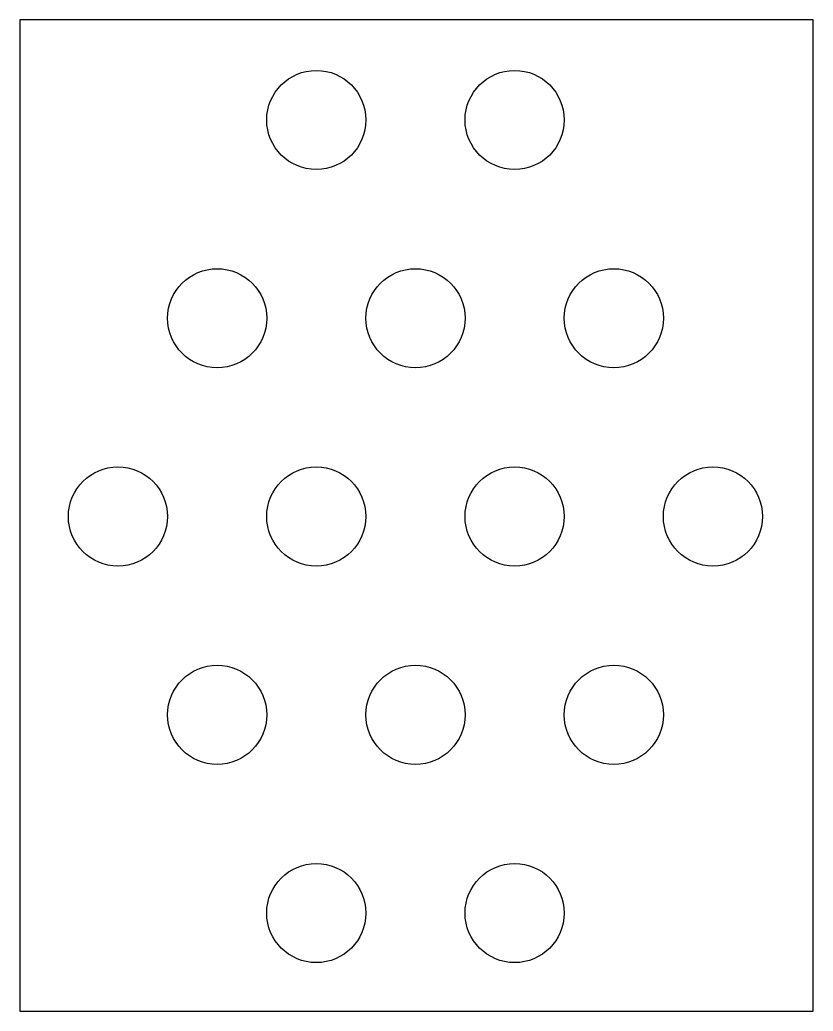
# Model space of a CAD drawing. Extents: x 0 to 16, y 0 to 20.
import ezdxf

# ---------------------------------------------------------------- set-up
doc = ezdxf.new("R2010")
doc.units = 0
doc.header["$MEASUREMENT"] = 0
doc.layers.get('0').update_dxf_attribs({"linetype": 'CONTINUOUS'})

# ---------------------------------------------------------------- blocks, each defined once
blk = doc.blocks.new('POCKET')
at = {"color": 0}
for p, q in [((0.020597, 20.020595), (0.020597, 0.020595)), ((16.020597, 20.020595), (0.020597, 20.020595)), ((16.020597, 0.020595), (16.020597, 20.020595)), ((0.020597, 0.020595), (16.020597, 0.020595))]:
    blk.add_line(p, q, dxfattribs=at)
for centre in [(6, 18), (10, 18), (4, 14), (8, 14), (12, 14), (2, 10), (6, 10), (10, 10), (14, 10), (4, 6), (8, 6), (12, 6), (6, 2), (10, 2)]:
    blk.add_circle(centre, 1, dxfattribs=at)

msp = doc.modelspace()

# ---------------------------------------------------------------- block references
at = {"color": 0}
msp.add_blockref('POCKET', (0, 0), dxfattribs=at)

doc.saveas('drawing.dxf')
